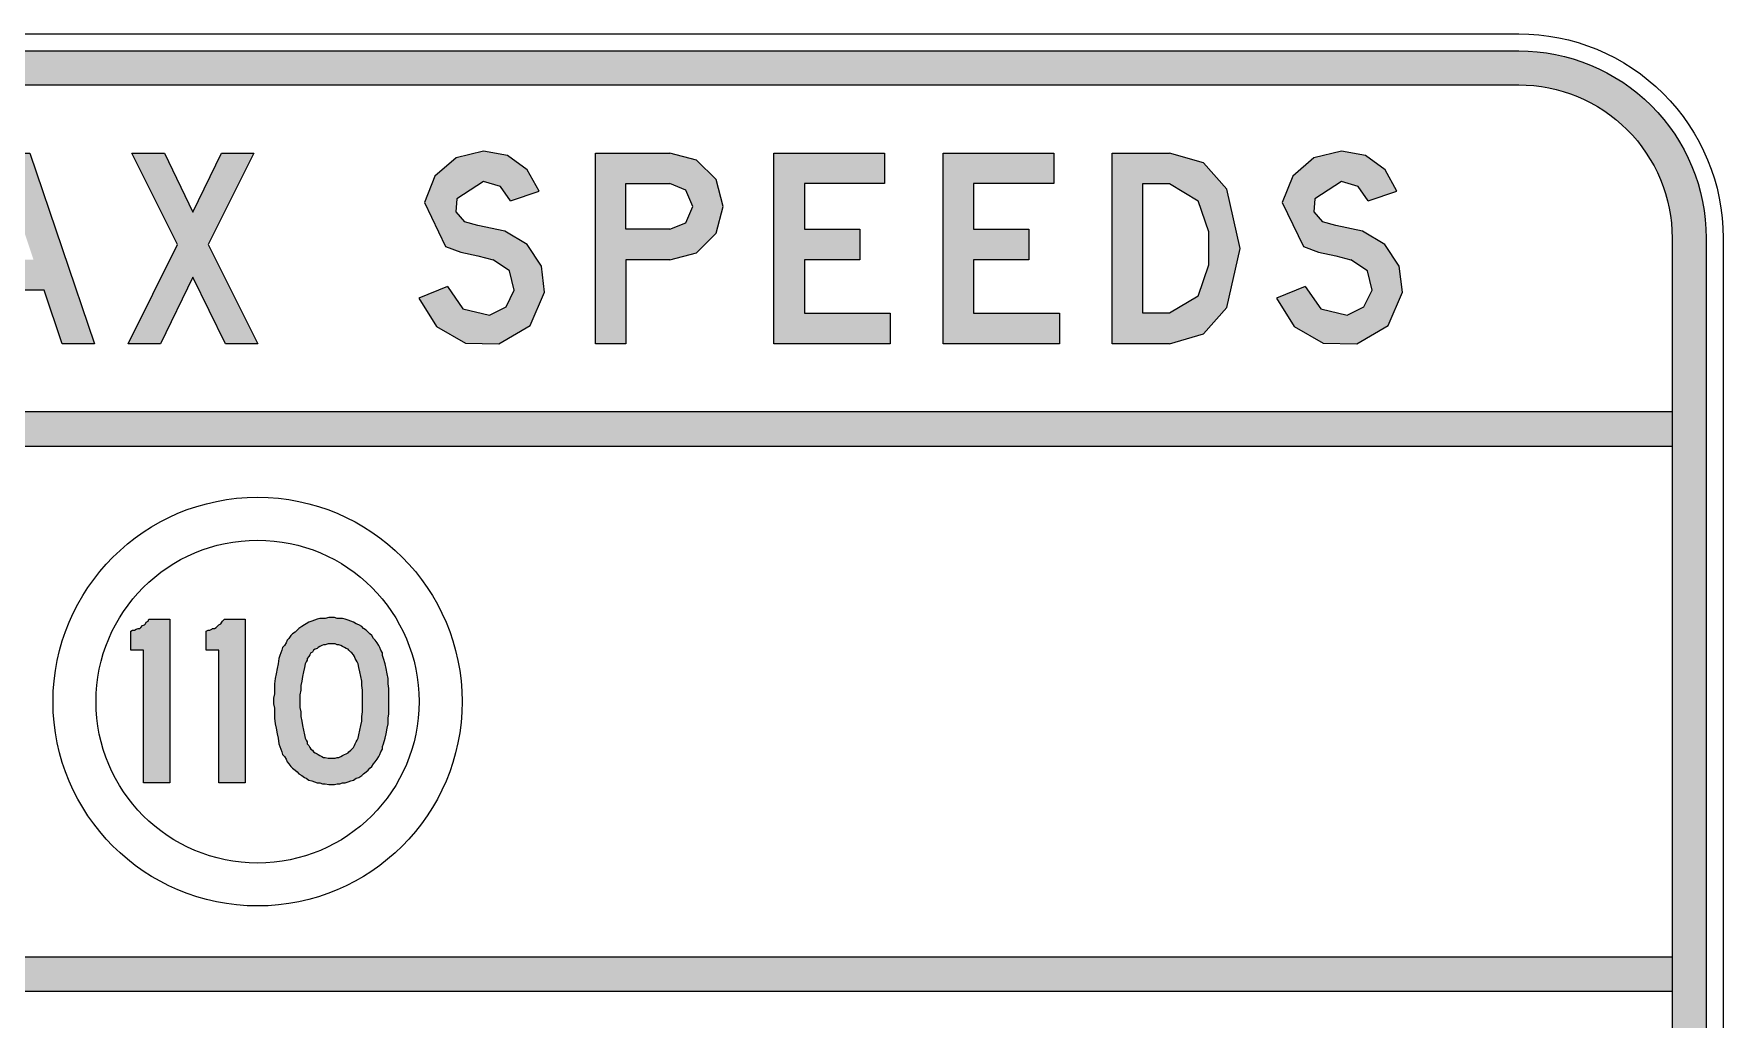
# Model space of a CAD drawing. Extents: x 106 to 1019, y -1350 to 257.
# Drawn here: x 167.2 to 249.8, y 208.4 to 256.6 of the extents above; entities that cross this region are included whole.
import ezdxf

# ---------------------------------------------------------------- set-up
doc = ezdxf.new("R2010")
doc.units = 0
doc.header["$LTSCALE"] = 12
doc.header["$MEASUREMENT"] = 0
doc.layers.add('L18', color=4, linetype='CONTINUOUS')
doc.layers.add('L35', color=3, linetype='CONTINUOUS')

msp = doc.modelspace()

# ---------------------------------------------------------------- hatches: boundary and pattern name
at = {"layer": 'L18'}
h = msp.add_hatch(color=256, dxfattribs=at)
edge = h.paths.add_edge_path(flags=16)
edge.add_arc((239.819, 246.645), 7.5, 0, 90, ccw=False)
edge.add_line((247.319, 246.645), (247.319, 149.978))
edge.add_arc((239.819, 149.978), 7.5, -90, 0, ccw=False)
edge.add_line((239.819, 142.478), (116.485, 142.478))
edge.add_arc((116.485, 149.978), 7.5, 180, 270, ccw=False)
edge.add_line((108.985, 149.978), (108.985, 246.645))
edge.add_arc((116.485, 246.645), 7.5, 90, 180, ccw=False)
edge.add_line((116.485, 254.145), (239.819, 254.145))
edge = h.paths.add_edge_path()
edge.add_arc((239.819, 246.645), 9.167, 0, 90, ccw=False)
edge.add_line((248.986, 246.645), (248.986, 149.978))
edge.add_arc((239.819, 149.978), 9.167, -90, 0, ccw=False)
edge.add_line((239.819, 140.811), (116.485, 140.811))
edge.add_arc((116.485, 149.978), 9.167, 180, 270, ccw=False)
edge.add_line((107.318, 149.978), (107.318, 246.645))
edge.add_arc((116.485, 246.645), 9.167, 90, 180, ccw=False)
edge.add_line((116.485, 255.812), (239.819, 255.812))
h = msp.add_hatch(color=256, dxfattribs=at)
h.paths.add_polyline_path([(203.399, 250.807), (208.808, 250.807), (208.808, 249.315), (204.892, 249.315), (204.892, 247.076), (207.599, 247.076), (207.599, 245.584), (204.892, 245.584), (204.892, 242.967), (209.091, 242.967), (209.091, 241.475), (203.399, 241.475)])
h.paths.add_polyline_path([(211.672, 250.807), (217.081, 250.807), (217.081, 249.315), (213.164, 249.315), (213.164, 247.076), (215.872, 247.076), (215.872, 245.584), (213.164, 245.584), (213.164, 242.967), (217.364, 242.967), (217.364, 241.475), (211.672, 241.475)])
h.paths.add_polyline_path([(152.637, 250.807), (154.225, 250.807), (156.277, 245.584), (158.329, 250.807), (159.911, 250.807), (159.911, 241.475), (158.419, 241.475), (158.419, 246.89), (156.277, 241.475), (154.129, 246.89), (154.129, 241.475), (152.637, 241.475)])
h.paths.add_polyline_path([(167.197, 245.584), (165.332, 245.584), (166.265, 248.382)], flags=16)
h.paths.add_polyline_path([(162.348, 241.475), (165.519, 250.807), (167.011, 250.807), (170.182, 241.475), (168.593, 241.475), (167.709, 244.092), (164.821, 244.092), (163.93, 241.475)])
h.paths.add_polyline_path([(172.005, 250.807), (173.593, 250.807), (174.989, 247.913), (176.391, 250.807), (177.973, 250.807), (175.735, 246.33), (178.16, 241.475), (176.577, 241.475), (174.989, 244.742), (173.406, 241.475), (171.818, 241.475), (174.243, 246.33)])
h.paths.add_polyline_path([(122.109, 250.807), (123.601, 250.807), (124.251, 245.675), (125.466, 250.807), (126.958, 250.807), (128.167, 245.675), (128.823, 250.807), (130.315, 250.807), (129.196, 241.475), (127.704, 241.475), (126.212, 247.54), (124.72, 241.475), (123.228, 241.475)])
h.paths.add_polyline_path([(131.537, 242.221), (131.753, 241.698), (132.283, 241.475), (132.806, 241.698), (133.029, 242.221), (132.806, 242.751), (132.283, 242.967), (131.753, 242.751)])
h.paths.add_polyline_path([(139.1, 245.584), (137.234, 245.584), (138.167, 248.382)], flags=16)
h.paths.add_polyline_path([(134.25, 241.475), (137.421, 250.807), (138.913, 250.807), (142.084, 241.475), (140.495, 241.475), (139.611, 244.092), (136.723, 244.092), (135.833, 241.475)])
h.paths.add_polyline_path([(143.305, 242.221), (143.522, 241.698), (144.051, 241.475), (144.581, 241.698), (144.797, 242.221), (144.581, 242.751), (144.051, 242.967), (143.522, 242.751)])
h.paths.add_polyline_path([(190.512, 248.478), (191.914, 248.942), (191.342, 249.989), (190.379, 250.686), (189.206, 250.903), (187.864, 250.578), (186.818, 249.67), (186.318, 248.382), (187.341, 246.234), (188.087, 245.957), (188.929, 245.771), (189.675, 245.584), (190.476, 245.037), (190.698, 244.092), (190.301, 243.28), (189.489, 242.877), (188.189, 243.178), (187.437, 244.279), (186.035, 243.713), (186.896, 242.317), (188.316, 241.505), (189.952, 241.475), (191.48, 242.371), (192.19, 243.996), (192.028, 245.265), (191.33, 246.33), (190.235, 246.98), (188.929, 247.263), (188.274, 247.45), (187.846, 247.931), (187.901, 248.569), (189.206, 249.411), (190.024, 249.176)])
h.paths.add_polyline_path([(198.309, 247.076), (196.161, 247.076), (196.161, 249.315), (198.309, 249.315), (199.098, 248.99), (199.428, 248.196), (199.098, 247.401)], flags=16)
h.paths.add_polyline_path([(198.309, 245.584), (196.161, 245.584), (196.161, 241.475), (194.669, 241.475), (194.669, 250.807), (198.309, 250.807), (199.615, 250.464), (200.572, 249.507), (200.921, 248.196), (200.572, 246.884), (199.615, 245.927)])
h.paths.add_polyline_path([(224.145, 243.809), (222.743, 242.967), (221.437, 242.967), (221.437, 249.315), (222.743, 249.315), (224.145, 248.478), (224.662, 246.95), (224.662, 245.338)], flags=16)
h.paths.add_polyline_path([(222.743, 241.475), (219.945, 241.475), (219.945, 250.807), (222.743, 250.807), (224.404, 250.331), (225.541, 249.038), (226.202, 246.144), (225.541, 243.25), (224.404, 241.956)])
h.paths.add_polyline_path([(232.46, 248.478), (233.856, 248.942), (233.29, 249.989), (232.327, 250.686), (231.154, 250.903), (229.806, 250.578), (228.766, 249.67), (228.26, 248.382), (229.289, 246.234), (230.035, 245.957), (230.871, 245.771), (231.617, 245.584), (232.424, 245.037), (232.646, 244.092), (232.243, 243.28), (231.431, 242.877), (230.137, 243.178), (229.379, 244.279), (227.983, 243.713), (228.844, 242.317), (230.264, 241.505), (231.9, 241.475), (233.428, 242.371), (234.138, 243.996), (233.976, 245.265), (233.278, 246.33), (232.177, 246.98), (230.871, 247.263), (230.222, 247.45), (229.794, 247.931), (229.849, 248.569), (231.154, 249.411), (231.972, 249.176)])
for points in [[(247.319, 238.138), (108.985, 238.138), (108.985, 236.472), (247.319, 236.472)], [(247.319, 211.459), (108.985, 211.459), (108.985, 209.792), (247.319, 209.792)]]:
    msp.add_hatch(color=256, dxfattribs=at).paths.add_polyline_path(points)
h = msp.add_hatch(color=256, dxfattribs=at)
h.paths.add_polyline_path([(184.398, 225.815), (184.309, 226.082), (184.265, 226.215), (184.265, 226.348), (184.176, 226.482), (184.131, 226.615), (184.087, 226.704), (183.998, 226.837), (183.909, 226.971), (183.82, 227.059), (183.731, 227.193), (183.642, 227.282), (183.553, 227.371), (183.465, 227.459), (183.331, 227.548), (183.242, 227.637), (183.109, 227.726), (182.976, 227.771), (182.842, 227.86), (182.709, 227.904), (182.576, 227.948), (182.442, 227.993), (182.309, 228.037), (182.176, 228.037), (182.042, 228.037), (181.909, 228.082), (181.776, 228.082), (181.642, 228.082), (181.464, 228.037), (181.331, 228.037), (181.198, 228.037), (181.064, 227.993), (180.931, 227.948), (180.798, 227.904), (180.664, 227.86), (180.531, 227.771), (180.442, 227.726), (180.309, 227.637), (180.175, 227.548), (180.086, 227.459), (179.998, 227.371), (179.864, 227.282), (179.775, 227.193), (179.686, 227.059), (179.598, 226.971), (179.553, 226.837), (179.464, 226.704), (179.375, 226.615), (179.331, 226.482), (179.286, 226.348), (179.242, 226.215), (179.198, 226.082), (179.153, 225.815), (179.109, 225.593), (179.064, 225.326), (179.02, 225.104), (178.975, 224.837), (178.975, 224.615), (178.975, 224.348), (178.931, 224.126), (178.931, 223.859), (178.975, 223.637), (178.975, 223.37), (178.975, 223.148), (179.02, 222.881), (179.064, 222.659), (179.109, 222.392), (179.153, 222.17), (179.198, 221.903), (179.242, 221.77), (179.286, 221.637), (179.331, 221.503), (179.375, 221.37), (179.464, 221.281), (179.553, 221.148), (179.598, 221.014), (179.686, 220.926), (179.775, 220.792), (179.864, 220.703), (179.998, 220.614), (180.086, 220.525), (180.175, 220.437), (180.309, 220.348), (180.442, 220.259), (180.531, 220.214), (180.664, 220.125), (180.798, 220.081), (180.931, 220.037), (181.064, 219.992), (181.198, 219.992), (181.331, 219.948), (181.464, 219.948), (181.642, 219.903), (181.776, 219.903), (181.909, 219.903), (182.042, 219.948), (182.176, 219.948), (182.309, 219.992), (182.442, 219.992), (182.576, 220.037), (182.709, 220.081), (182.842, 220.125), (182.976, 220.214), (183.109, 220.259), (183.242, 220.348), (183.331, 220.437), (183.465, 220.525), (183.553, 220.614), (183.642, 220.703), (183.731, 220.792), (183.82, 220.926), (183.909, 221.014), (183.998, 221.148), (184.087, 221.281), (184.131, 221.37), (184.176, 221.503), (184.265, 221.637), (184.265, 221.77), (184.309, 221.903), (184.398, 222.17), (184.442, 222.392), (184.487, 222.659), (184.531, 222.881), (184.531, 223.148), (184.576, 223.37), (184.576, 223.637), (184.576, 223.859), (184.576, 224.126), (184.576, 224.348), (184.576, 224.615), (184.531, 224.837), (184.531, 225.104), (184.487, 225.326), (184.442, 225.593)])
h.paths.add_polyline_path([(183.153, 225.415), (183.198, 225.193), (183.242, 224.97), (183.242, 224.748), (183.287, 224.526), (183.287, 224.304), (183.287, 224.126), (183.287, 223.904), (183.287, 223.681), (183.287, 223.459), (183.242, 223.237), (183.242, 223.015), (183.198, 222.792), (183.153, 222.57), (183.109, 222.348), (183.065, 222.17), (183.02, 222.081), (182.976, 221.992), (182.931, 221.903), (182.887, 221.815), (182.842, 221.726), (182.753, 221.637), (182.709, 221.592), (182.62, 221.503), (182.576, 221.459), (182.487, 221.414), (182.398, 221.37), (182.309, 221.326), (182.22, 221.281), (182.131, 221.237), (182.042, 221.237), (181.953, 221.192), (181.864, 221.192), (181.776, 221.192), (181.687, 221.192), (181.598, 221.192), (181.464, 221.237), (181.375, 221.237), (181.287, 221.281), (181.198, 221.326), (181.109, 221.37), (181.064, 221.414), (180.975, 221.459), (180.887, 221.503), (180.842, 221.592), (180.753, 221.637), (180.709, 221.726), (180.664, 221.815), (180.575, 221.903), (180.575, 221.992), (180.531, 222.081), (180.487, 222.17), (180.442, 222.348), (180.398, 222.57), (180.353, 222.792), (180.309, 223.015), (180.264, 223.237), (180.264, 223.459), (180.22, 223.681), (180.22, 223.904), (180.22, 224.126), (180.22, 224.304), (180.264, 224.526), (180.264, 224.748), (180.309, 224.97), (180.353, 225.193), (180.398, 225.415), (180.442, 225.637), (180.487, 225.815), (180.531, 225.904), (180.575, 225.993), (180.575, 226.082), (180.664, 226.17), (180.709, 226.259), (180.753, 226.348), (180.842, 226.393), (180.887, 226.482), (180.975, 226.526), (181.064, 226.571), (181.109, 226.615), (181.198, 226.659), (181.287, 226.704), (181.375, 226.748), (181.464, 226.748), (181.598, 226.793), (181.687, 226.793), (181.776, 226.793), (181.864, 226.793), (181.953, 226.793), (182.042, 226.748), (182.131, 226.748), (182.22, 226.704), (182.309, 226.659), (182.398, 226.615), (182.487, 226.571), (182.576, 226.526), (182.62, 226.482), (182.709, 226.393), (182.753, 226.348), (182.842, 226.259), (182.887, 226.17), (182.931, 226.082), (182.976, 225.993), (183.02, 225.904), (183.065, 225.815), (183.109, 225.637)], flags=16)
h.paths.add_polyline_path([(177.553, 227.993), (176.531, 227.993), (176.442, 227.904), (176.397, 227.86), (176.353, 227.771), (176.264, 227.726), (176.219, 227.682), (176.131, 227.593), (176.042, 227.548), (175.953, 227.548), (175.908, 227.504), (175.819, 227.459), (175.731, 227.459), (175.642, 227.415), (175.642, 226.482), (176.264, 226.482), (176.264, 219.992), (177.553, 219.992)])
h.paths.add_polyline_path([(172.575, 219.992), (173.864, 219.992), (173.864, 227.993), (172.841, 227.993), (172.797, 227.904), (172.708, 227.86), (172.664, 227.771), (172.619, 227.726), (172.53, 227.682), (172.441, 227.593), (172.397, 227.548), (172.308, 227.548), (172.219, 227.504), (172.13, 227.459), (172.041, 227.459), (171.952, 227.415), (171.952, 226.482), (172.575, 226.482)])

# ---------------------------------------------------------------- linework, layer by layer
for p, q in [((247.319, 238.138), (108.985, 238.138)), ((108.985, 236.472), (247.319, 236.472)), ((247.319, 211.459), (108.985, 211.459)), ((108.985, 209.792), (247.319, 209.792))]:
    msp.add_line(p, q, dxfattribs=at)
at = {"layer": 'L18', "lineweight": 0}
for p, q in [((181.198, 228.037), (181.064, 227.993)), ((181.331, 228.037), (181.198, 228.037)), ((181.464, 228.037), (181.331, 228.037)), ((181.642, 228.082), (181.464, 228.037)), ((181.776, 228.082), (181.642, 228.082)), ((181.909, 228.082), (181.776, 228.082)), ((182.042, 228.037), (181.909, 228.082)), ((182.176, 228.037), (182.042, 228.037)), ((182.309, 228.037), (182.176, 228.037)), ((182.442, 227.993), (182.309, 228.037)), ((171.952, 227.415), (172.041, 227.459)), ((171.952, 226.482), (171.952, 227.415)), ((172.041, 227.459), (172.13, 227.459)), ((172.13, 227.459), (172.219, 227.504)), ((172.219, 227.504), (172.308, 227.548)), ((172.308, 227.548), (172.397, 227.548)), ((172.397, 227.548), (172.441, 227.593)), ((172.441, 227.593), (172.53, 227.682)), ((172.53, 227.682), (172.619, 227.726)), ((172.619, 227.726), (172.664, 227.771)), ((172.664, 227.771), (172.708, 227.86)), ((172.708, 227.86), (172.797, 227.904)), ((172.797, 227.904), (172.841, 227.993)), ((172.841, 227.993), (172.841, 227.993)), ((172.841, 227.993), (173.864, 227.993)), ((173.864, 227.993), (173.864, 219.992)), ((175.642, 227.415), (175.731, 227.459)), ((175.642, 226.482), (175.642, 227.415)), ((175.731, 227.459), (175.819, 227.459)), ((175.819, 227.459), (175.908, 227.504)), ((175.908, 227.504), (175.953, 227.548)), ((175.953, 227.548), (176.042, 227.548)), ((176.042, 227.548), (176.131, 227.593)), ((176.131, 227.593), (176.219, 227.682)), ((176.219, 227.682), (176.264, 227.726)), ((176.264, 227.726), (176.353, 227.771)), ((176.353, 227.771), (176.397, 227.86)), ((176.397, 227.86), (176.442, 227.904)), ((176.442, 227.904), (176.531, 227.993)), ((176.531, 227.993), (176.531, 227.993)), ((176.531, 227.993), (177.553, 227.993)), ((177.553, 227.993), (177.553, 219.992)), ((179.775, 227.193), (179.686, 227.059)), ((179.864, 227.282), (179.775, 227.193)), ((179.998, 227.371), (179.864, 227.282)), ((180.086, 227.459), (179.998, 227.371)), ((180.175, 227.548), (180.086, 227.459)), ((180.309, 227.637), (180.175, 227.548)), ((180.442, 227.726), (180.309, 227.637)), ((180.531, 227.771), (180.442, 227.726)), ((180.664, 227.86), (180.531, 227.771)), ((180.798, 227.904), (180.664, 227.86)), ((180.931, 227.948), (180.798, 227.904)), ((181.064, 227.993), (180.931, 227.948)), ((182.576, 227.948), (182.442, 227.993)), ((182.709, 227.904), (182.576, 227.948)), ((182.842, 227.86), (182.709, 227.904)), ((182.976, 227.771), (182.842, 227.86)), ((183.109, 227.726), (182.976, 227.771)), ((183.242, 227.637), (183.109, 227.726)), ((183.331, 227.548), (183.242, 227.637)), ((183.465, 227.459), (183.331, 227.548)), ((183.553, 227.371), (183.465, 227.459)), ((183.642, 227.282), (183.553, 227.371)), ((183.731, 227.193), (183.642, 227.282)), ((183.82, 227.059), (183.731, 227.193)), ((172.575, 226.482), (171.952, 226.482)), ((172.575, 219.992), (172.575, 226.482)), ((176.264, 226.482), (175.642, 226.482)), ((176.264, 219.992), (176.264, 226.482)), ((179.331, 226.482), (179.286, 226.348)), ((179.375, 226.615), (179.331, 226.482)), ((179.464, 226.704), (179.375, 226.615)), ((179.553, 226.837), (179.464, 226.704)), ((179.598, 226.971), (179.553, 226.837)), ((179.686, 227.059), (179.598, 226.971)), ((180.842, 226.393), (180.753, 226.348)), ((180.887, 226.482), (180.842, 226.393)), ((180.975, 226.526), (180.887, 226.482)), ((181.064, 226.571), (180.975, 226.526)), ((181.109, 226.615), (181.064, 226.571)), ((181.198, 226.659), (181.109, 226.615)), ((181.287, 226.704), (181.198, 226.659)), ((181.375, 226.748), (181.287, 226.704)), ((181.464, 226.748), (181.375, 226.748)), ((181.598, 226.793), (181.464, 226.748)), ((181.687, 226.793), (181.598, 226.793)), ((181.776, 226.793), (181.687, 226.793)), ((181.864, 226.793), (181.776, 226.793)), ((181.953, 226.793), (181.864, 226.793)), ((182.042, 226.748), (181.953, 226.793)), ((182.131, 226.748), (182.042, 226.748)), ((182.22, 226.704), (182.131, 226.748)), ((182.309, 226.659), (182.22, 226.704)), ((182.398, 226.615), (182.309, 226.659)), ((182.487, 226.571), (182.398, 226.615)), ((182.576, 226.526), (182.487, 226.571)), ((182.62, 226.482), (182.576, 226.526)), ((182.709, 226.393), (182.62, 226.482)), ((182.753, 226.348), (182.709, 226.393)), ((183.909, 226.971), (183.82, 227.059)), ((183.998, 226.837), (183.909, 226.971)), ((184.087, 226.704), (183.998, 226.837)), ((184.131, 226.615), (184.087, 226.704)), ((184.176, 226.482), (184.131, 226.615)), ((184.265, 226.348), (184.176, 226.482)), ((179.109, 225.593), (179.064, 225.326)), ((179.153, 225.815), (179.109, 225.593)), ((179.198, 226.082), (179.153, 225.815)), ((179.242, 226.215), (179.198, 226.082)), ((179.286, 226.348), (179.242, 226.215)), ((180.442, 225.637), (180.398, 225.415)), ((180.487, 225.815), (180.442, 225.637)), ((180.531, 225.904), (180.487, 225.815)), ((180.575, 225.993), (180.531, 225.904)), ((180.664, 226.17), (180.575, 226.082)), ((180.575, 226.082), (180.575, 225.993)), ((180.709, 226.259), (180.664, 226.17)), ((180.753, 226.348), (180.709, 226.259)), ((182.842, 226.259), (182.753, 226.348)), ((182.887, 226.17), (182.842, 226.259)), ((182.931, 226.082), (182.887, 226.17)), ((182.976, 225.993), (182.931, 226.082)), ((183.02, 225.904), (182.976, 225.993)), ((183.065, 225.815), (183.02, 225.904)), ((183.109, 225.637), (183.065, 225.815)), ((183.153, 225.415), (183.109, 225.637)), ((184.265, 226.215), (184.265, 226.348)), ((184.309, 226.082), (184.265, 226.215)), ((184.398, 225.815), (184.309, 226.082)), ((184.442, 225.593), (184.398, 225.815)), ((184.487, 225.326), (184.442, 225.593)), ((179.02, 225.104), (178.975, 224.837)), ((178.975, 224.837), (178.975, 224.615)), ((179.064, 225.326), (179.02, 225.104)), ((180.309, 224.97), (180.264, 224.748)), ((180.264, 224.748), (180.264, 224.526)), ((180.353, 225.193), (180.309, 224.97)), ((180.398, 225.415), (180.353, 225.193)), ((183.198, 225.193), (183.153, 225.415)), ((183.242, 224.97), (183.198, 225.193)), ((183.242, 224.748), (183.242, 224.97)), ((183.287, 224.526), (183.242, 224.748)), ((184.531, 225.104), (184.487, 225.326)), ((184.531, 224.837), (184.531, 225.104)), ((184.576, 224.615), (184.531, 224.837)), ((178.975, 224.348), (178.931, 224.126)), ((178.931, 224.126), (178.931, 223.859)), ((178.975, 224.615), (178.975, 224.348)), ((180.264, 224.526), (180.22, 224.304)), ((180.22, 224.304), (180.22, 224.126)), ((180.22, 224.126), (180.22, 223.904)), ((180.22, 223.904), (180.22, 223.681)), ((183.287, 224.304), (183.287, 224.526)), ((183.287, 224.126), (183.287, 224.304)), ((183.287, 223.904), (183.287, 224.126)), ((183.287, 223.681), (183.287, 223.904)), ((184.576, 224.348), (184.576, 224.615)), ((184.576, 224.126), (184.576, 224.348)), ((184.576, 223.859), (184.576, 224.126)), ((178.931, 223.859), (178.975, 223.637)), ((178.975, 223.637), (178.975, 223.37)), ((178.975, 223.37), (178.975, 223.148)), ((178.975, 223.148), (179.02, 222.881)), ((180.22, 223.681), (180.264, 223.459)), ((180.264, 223.459), (180.264, 223.237)), ((180.264, 223.237), (180.309, 223.015)), ((183.242, 223.237), (183.287, 223.459)), ((183.242, 223.015), (183.242, 223.237)), ((183.287, 223.459), (183.287, 223.681)), ((184.531, 223.148), (184.576, 223.37)), ((184.531, 222.881), (184.531, 223.148)), ((184.576, 223.637), (184.576, 223.859)), ((184.576, 223.37), (184.576, 223.637)), ((179.02, 222.881), (179.064, 222.659)), ((179.064, 222.659), (179.109, 222.392)), ((179.109, 222.392), (179.153, 222.17)), ((180.309, 223.015), (180.353, 222.792)), ((180.353, 222.792), (180.398, 222.57)), ((180.398, 222.57), (180.442, 222.348)), ((180.442, 222.348), (180.487, 222.17)), ((183.065, 222.17), (183.109, 222.348)), ((183.109, 222.348), (183.153, 222.57)), ((183.153, 222.57), (183.198, 222.792)), ((183.198, 222.792), (183.242, 223.015)), ((184.398, 222.17), (184.442, 222.392)), ((184.442, 222.392), (184.487, 222.659)), ((184.487, 222.659), (184.531, 222.881)), ((179.153, 222.17), (179.198, 221.903)), ((179.198, 221.903), (179.242, 221.77)), ((179.242, 221.77), (179.286, 221.637)), ((179.286, 221.637), (179.331, 221.503)), ((179.331, 221.503), (179.375, 221.37)), ((180.487, 222.17), (180.531, 222.081)), ((180.531, 222.081), (180.575, 221.992)), ((180.575, 221.992), (180.575, 221.903)), ((180.575, 221.903), (180.664, 221.815)), ((180.664, 221.815), (180.709, 221.726)), ((180.709, 221.726), (180.753, 221.637)), ((180.753, 221.637), (180.842, 221.592)), ((180.842, 221.592), (180.887, 221.503)), ((180.887, 221.503), (180.975, 221.459)), ((180.975, 221.459), (181.064, 221.414)), ((181.064, 221.414), (181.109, 221.37)), ((182.398, 221.37), (182.487, 221.414)), ((182.487, 221.414), (182.576, 221.459)), ((182.576, 221.459), (182.62, 221.503)), ((182.62, 221.503), (182.709, 221.592)), ((182.709, 221.592), (182.753, 221.637)), ((182.753, 221.637), (182.842, 221.726)), ((182.842, 221.726), (182.887, 221.815)), ((182.887, 221.815), (182.931, 221.903)), ((182.931, 221.903), (182.976, 221.992)), ((182.976, 221.992), (183.02, 222.081)), ((183.02, 222.081), (183.065, 222.17)), ((184.131, 221.37), (184.176, 221.503)), ((184.176, 221.503), (184.265, 221.637)), ((184.265, 221.77), (184.309, 221.903)), ((184.265, 221.637), (184.265, 221.77)), ((184.309, 221.903), (184.398, 222.17)), ((179.375, 221.37), (179.464, 221.281)), ((179.464, 221.281), (179.553, 221.148)), ((179.553, 221.148), (179.598, 221.014)), ((179.598, 221.014), (179.686, 220.926)), ((179.686, 220.926), (179.775, 220.792)), ((179.775, 220.792), (179.864, 220.703)), ((179.864, 220.703), (179.998, 220.614)), ((179.998, 220.614), (180.086, 220.525)), ((181.109, 221.37), (181.198, 221.326)), ((181.198, 221.326), (181.287, 221.281)), ((181.287, 221.281), (181.375, 221.237)), ((181.375, 221.237), (181.464, 221.237)), ((181.464, 221.237), (181.598, 221.192)), ((181.598, 221.192), (181.687, 221.192)), ((181.687, 221.192), (181.776, 221.192)), ((181.776, 221.192), (181.864, 221.192)), ((181.864, 221.192), (181.953, 221.192)), ((181.953, 221.192), (182.042, 221.237)), ((182.042, 221.237), (182.131, 221.237)), ((182.131, 221.237), (182.22, 221.281)), ((182.22, 221.281), (182.309, 221.326)), ((182.309, 221.326), (182.398, 221.37)), ((183.465, 220.525), (183.553, 220.614)), ((183.553, 220.614), (183.642, 220.703)), ((183.642, 220.703), (183.731, 220.792)), ((183.731, 220.792), (183.82, 220.926)), ((183.82, 220.926), (183.909, 221.014)), ((183.909, 221.014), (183.998, 221.148)), ((183.998, 221.148), (184.087, 221.281)), ((184.087, 221.281), (184.131, 221.37)), ((173.864, 219.992), (172.575, 219.992)), ((177.553, 219.992), (176.264, 219.992)), ((180.086, 220.525), (180.175, 220.437)), ((180.175, 220.437), (180.309, 220.348)), ((180.309, 220.348), (180.442, 220.259)), ((180.442, 220.259), (180.531, 220.214)), ((180.531, 220.214), (180.664, 220.125)), ((180.664, 220.125), (180.798, 220.081)), ((180.798, 220.081), (180.931, 220.037)), ((180.931, 220.037), (181.064, 219.992)), ((181.064, 219.992), (181.198, 219.992)), ((181.198, 219.992), (181.331, 219.948)), ((181.331, 219.948), (181.464, 219.948)), ((181.464, 219.948), (181.642, 219.903)), ((181.642, 219.903), (181.776, 219.903)), ((181.776, 219.903), (181.909, 219.903)), ((181.909, 219.903), (182.042, 219.948)), ((182.042, 219.948), (182.176, 219.948)), ((182.176, 219.948), (182.309, 219.992)), ((182.309, 219.992), (182.442, 219.992)), ((182.442, 219.992), (182.576, 220.037)), ((182.576, 220.037), (182.709, 220.081)), ((182.709, 220.081), (182.842, 220.125)), ((182.842, 220.125), (182.976, 220.214)), ((182.976, 220.214), (183.109, 220.259)), ((183.109, 220.259), (183.242, 220.348)), ((183.242, 220.348), (183.331, 220.437)), ((183.331, 220.437), (183.465, 220.525))]:
    msp.add_line(p, q, dxfattribs=at)
at = {"layer": 'L18'}
for points in [[(239.819, 255.812, -0.414214), (248.986, 246.645), (248.986, 149.978, -0.414214), (239.819, 140.811), (116.485, 140.811, -0.414214), (107.318, 149.978), (107.318, 246.645, -0.414214), (116.485, 255.812)], [(239.819, 254.145, -0.414214), (247.319, 246.645), (247.319, 149.978, -0.414214), (239.819, 142.478), (116.485, 142.478, -0.414214), (108.985, 149.978), (108.985, 246.645, -0.414214), (116.485, 254.145)]]:
    msp.add_lwpolyline(points, format="xyb", close=True, dxfattribs=at)
at = {"layer": 'L18', "lineweight": 0}
for points in [[(162.348, 241.475), (165.519, 250.807), (167.011, 250.807), (170.182, 241.475), (168.593, 241.475), (167.709, 244.092), (164.821, 244.092), (163.93, 241.475), (162.348, 241.475), (162.348, 241.475)], [(172.005, 250.807), (173.593, 250.807), (174.989, 247.913), (176.391, 250.807), (177.973, 250.807), (175.735, 246.33), (178.16, 241.475), (176.577, 241.475), (174.989, 244.742), (173.406, 241.475), (171.818, 241.475), (174.243, 246.33), (172.005, 250.807), (172.005, 250.807)], [(189.206, 250.903), (187.864, 250.578), (186.818, 249.67), (186.318, 248.382), (187.341, 246.234), (188.087, 245.957), (188.929, 245.771), (189.675, 245.584)], [(190.512, 248.478), (191.914, 248.942), (191.342, 249.989), (190.379, 250.686), (189.206, 250.903)], [(198.309, 245.584), (196.161, 245.584), (196.161, 241.475), (194.669, 241.475), (194.669, 250.807)], [(194.669, 250.807), (198.309, 250.807)], [(200.921, 248.196), (200.572, 249.507), (199.615, 250.464), (198.309, 250.807)], [(203.399, 250.807), (208.808, 250.807), (208.808, 249.315), (204.892, 249.315), (204.892, 247.076), (207.599, 247.076), (207.599, 245.584), (204.892, 245.584), (204.892, 242.967), (209.091, 242.967), (209.091, 241.475), (203.399, 241.475), (203.399, 250.807), (203.399, 250.807)], [(211.672, 250.807), (217.081, 250.807), (217.081, 249.315), (213.164, 249.315), (213.164, 247.076), (215.872, 247.076), (215.872, 245.584), (213.164, 245.584), (213.164, 242.967), (217.364, 242.967), (217.364, 241.475), (211.672, 241.475), (211.672, 250.807), (211.672, 250.807)], [(222.743, 241.475), (219.945, 241.475), (219.945, 250.807)], [(219.945, 250.807), (222.743, 250.807)], [(225.541, 249.038), (224.404, 250.331), (222.743, 250.807)], [(231.154, 250.903), (229.806, 250.578), (228.766, 249.67), (228.26, 248.382), (229.289, 246.234), (230.035, 245.957), (230.871, 245.771), (231.617, 245.584)], [(232.46, 248.478), (233.856, 248.942), (233.29, 249.989), (232.327, 250.686), (231.154, 250.903)], [(189.206, 249.411), (187.901, 248.569)], [(190.512, 248.478), (190.024, 249.176), (189.206, 249.411)], [(198.309, 247.076), (196.161, 247.076), (196.161, 249.315)], [(196.161, 249.315), (198.309, 249.315)], [(199.428, 248.196), (199.098, 248.99), (198.309, 249.315)], [(224.145, 243.809), (222.743, 242.967), (221.437, 242.967), (221.437, 249.315)], [(221.437, 249.315), (222.743, 249.315), (224.145, 248.478)], [(225.541, 243.25), (226.202, 246.144), (225.541, 249.038)], [(231.154, 249.411), (229.849, 248.569)], [(232.46, 248.478), (231.972, 249.176), (231.154, 249.411)], [(187.901, 248.569), (187.846, 247.931), (188.274, 247.45)], [(198.309, 247.076), (199.098, 247.401), (199.428, 248.196)], [(198.309, 245.584), (199.615, 245.927), (200.572, 246.884), (200.921, 248.196)], [(224.145, 243.809), (224.662, 245.338), (224.662, 246.95), (224.145, 248.478)], [(229.849, 248.569), (229.794, 247.931), (230.222, 247.45)], [(187.437, 244.279), (186.035, 243.713), (186.896, 242.317), (188.316, 241.505), (189.952, 241.475), (191.48, 242.371), (192.19, 243.996), (192.028, 245.265), (191.33, 246.33), (190.235, 246.98), (188.929, 247.263), (188.274, 247.45)], [(229.379, 244.279), (227.983, 243.713), (228.844, 242.317), (230.264, 241.505), (231.9, 241.475), (233.428, 242.371), (234.138, 243.996), (233.976, 245.265), (233.278, 246.33), (232.177, 246.98), (230.871, 247.263), (230.222, 247.45)], [(190.698, 244.092), (190.476, 245.037), (189.675, 245.584)], [(232.646, 244.092), (232.424, 245.037), (231.617, 245.584)], [(187.437, 244.279), (188.189, 243.178), (189.489, 242.877)], [(189.489, 242.877), (190.301, 243.28), (190.698, 244.092)], [(229.379, 244.279), (230.137, 243.178), (231.431, 242.877)], [(231.431, 242.877), (232.243, 243.28), (232.646, 244.092)], [(222.743, 241.475), (224.404, 241.956), (225.541, 243.25)]]:
    msp.add_lwpolyline(points, dxfattribs=at)
at = {"layer": 'L35'}
msp.add_lwpolyline([(239.819, 256.645, -0.414214), (249.819, 246.645), (249.819, 149.978, -0.414214), (239.819, 139.978), (116.485, 139.978, -0.414214), (106.485, 149.978), (106.485, 246.645, -0.414214), (116.485, 256.645)], format="xyb", close=True, dxfattribs=at)
for radius in [10, 7.9]:
    msp.add_circle((178.152, 223.965), radius, dxfattribs=at)

doc.saveas('drawing.dxf')
